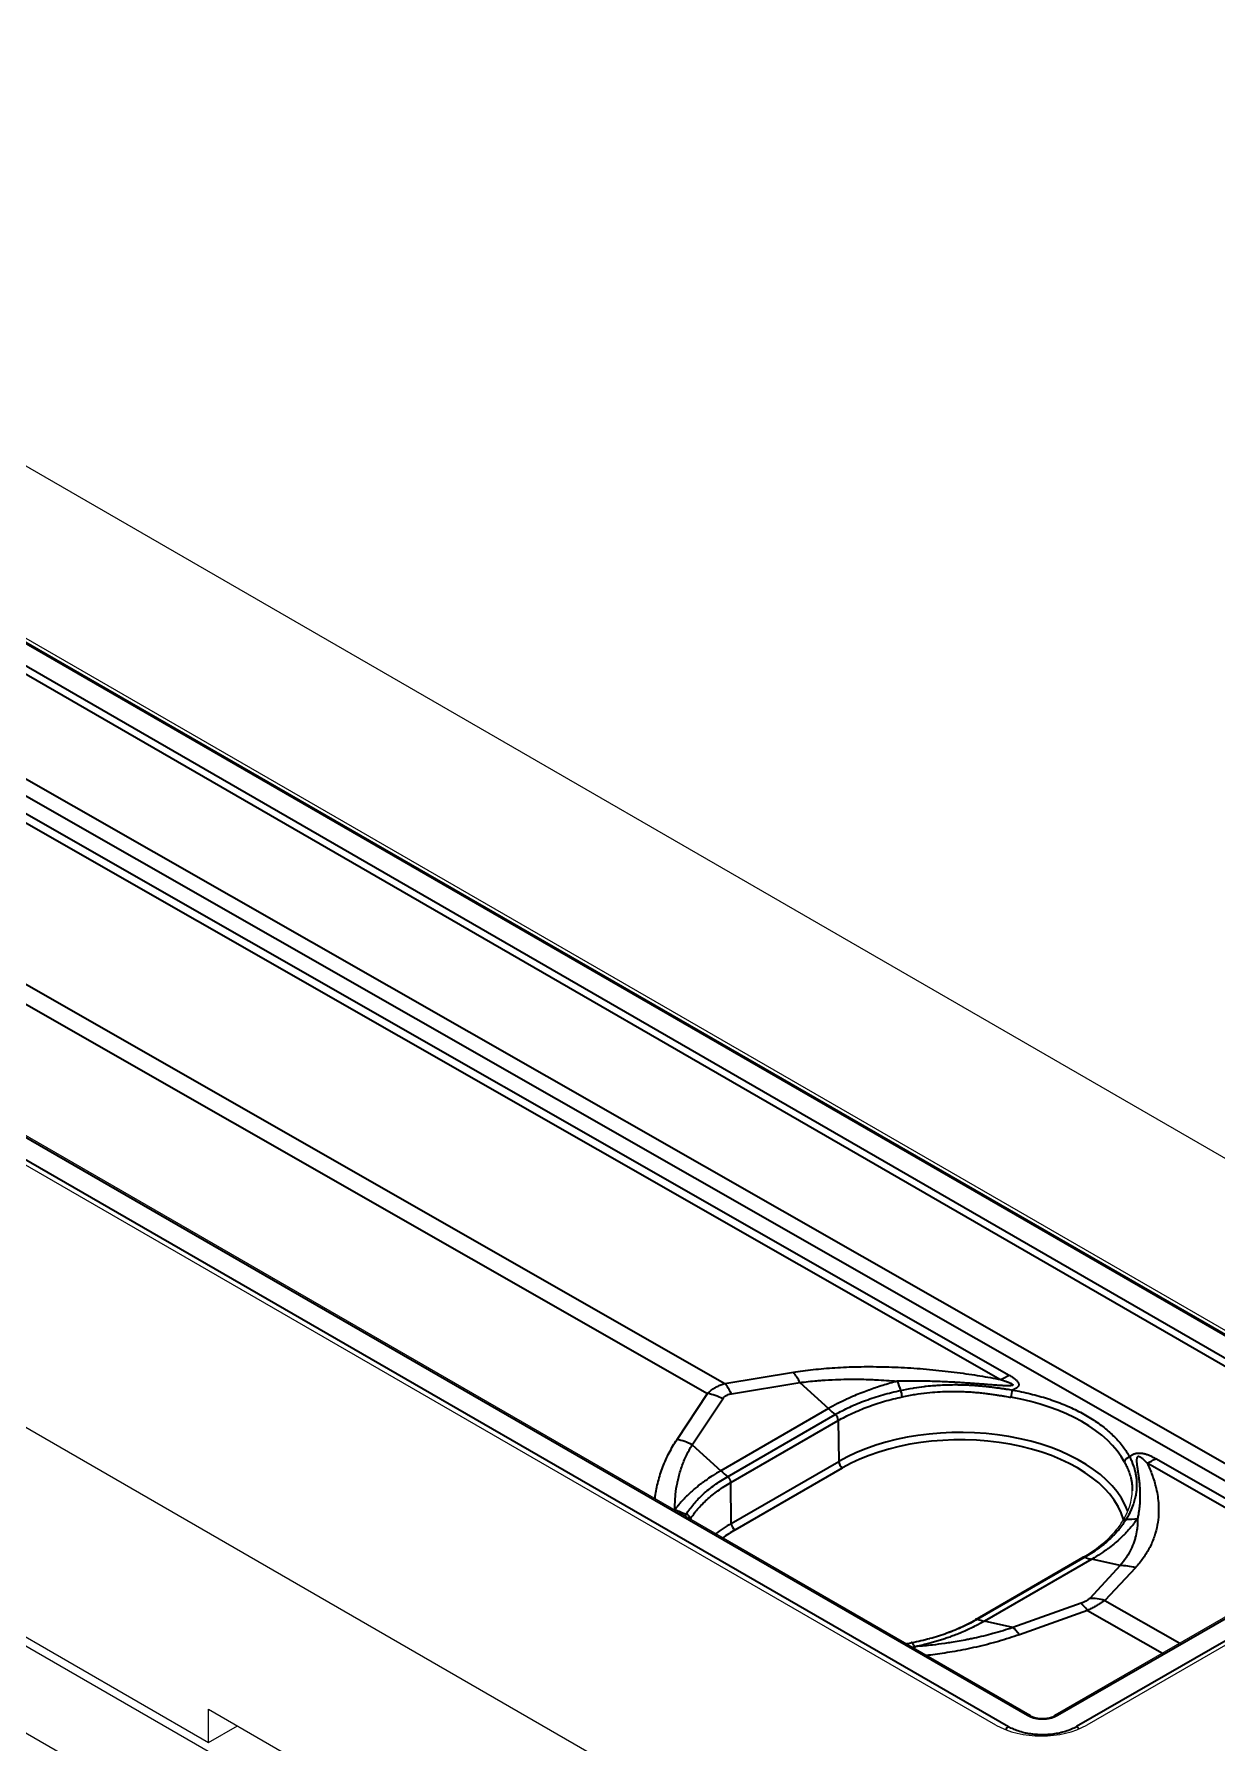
# Model space of a CAD drawing. Header units: millimetres. Extents: x 68 to 2000, y 100 to 2870.
# Drawn here: x 1483.4 to 1538.6, y 804.5 to 884.4 of the extents above; entities that cross this region are included whole.
import ezdxf

# ---------------------------------------------------------------- set-up
doc = ezdxf.new("R2010")
doc.units = ezdxf.units.MM
doc.header["$LTSCALE"] = 10
doc.layers.add('_Sichtbarkanten', color=7, linetype='Continuous', lineweight=25)
doc.layers.add('Sichtbar schmal (ISO)', color=7, linetype='Continuous', lineweight=35)

msp = doc.modelspace()

# ---------------------------------------------------------------- linework, layer by layer
at = {"layer": '_Sichtbarkanten'}
for p, q in [((1239.442, 1004.8), (1592.995, 800.676)), ((1200.551, 982.347), (1554.104, 778.223)), ((1268.434, 979.842), (1549.869, 817.355)), ((1268.893, 979.754), (1549.614, 817.68)), ((1529.887, 805.826), (1248.465, 968.305)), ((1528.295, 805.371), (1247.573, 967.446)), ((1396.59, 858.957), (1529.179, 782.407)), ((1529.179, 778.325), (1396.59, 854.875)), ((1431.068, 839.46), (1491.525, 804.555)), ((1512.489, 816.613), (1512.489, 816.613)), ((1548.723, 816.029), (1531.051, 805.826)), ((1549.614, 815.23), (1532.537, 805.371)), ((1532.355, 813.207), (1527.338, 810.31)), ((1491.525, 804.555), (1491.525, 806.106)), ((1491.525, 806.106), (1514.153, 793.042)), ((1491.525, 804.555), (1492.869, 805.33))]:
    msp.add_line(p, q, dxfattribs=at)
for centre, major_axis, ratio, start_param, end_param in [((1527.463, 810.094), (-0.125, 0.217), 0.589818, 0.00055, 0.000652), ((1530.416, 806.596), (3, 0), 0.57735, 3.926991, 5.497787)]:
    msp.add_ellipse(centre, major_axis=major_axis, ratio=ratio, start_param=start_param, end_param=end_param, dxfattribs=at)
for points in [[(1534.214, 814.908), (1534.502, 815.378), (1534.651, 815.856), (1534.661, 816.306)], [(1532.355, 813.207), (1532.355, 813.207), (1532.355, 813.207), (1532.355, 813.207)], [(1524.082, 809.177), (1524.168, 809.193), (1524.254, 809.209), (1524.339, 809.226)]]:
    msp.add_open_spline(points, degree=3, dxfattribs=at)
for points, knots in [([(1532.355, 813.207), (1532.958, 813.555), (1533.467, 813.964), (1533.984, 814.565), (1534.109, 814.735), (1534.214, 814.908)], [0, 0, 0, 0, 0.5179038, 0.5179038, 0.7139856, 0.7139856, 0.7139856, 0.7139856]), ([(1524.339, 809.226), (1525.155, 809.388), (1525.933, 809.633), (1526.866, 810.054), (1527.11, 810.179), (1527.338, 810.31)], [0, 0, 0, 0, 0.5209984, 0.5209984, 0.717134, 0.717134, 0.717134, 0.717134]), ([(1529.887, 805.826), (1529.933, 805.799), (1529.989, 805.774), (1530.114, 805.733), (1530.184, 805.717), (1530.333, 805.694), (1530.413, 805.689), (1530.574, 805.692), (1530.656, 805.7), (1530.808, 805.728), (1530.88, 805.749), (1530.983, 805.79), (1531.019, 805.807), (1531.051, 805.826)], [0, 0, 0, 0, 0.0443097, 0.0443097, 0.0896694, 0.0896694, 0.1373111, 0.1373111, 0.1860464, 0.1860464, 0.234634, 0.234634, 0.2652211, 0.2652211, 0.2652211, 0.2652211])]:
    msp.add_open_spline(points, degree=3, knots=knots, dxfattribs=at)
at = {"layer": 'Sichtbar schmal (ISO)'}
for p, q in [((1549.744, 817.343), (1268.309, 979.829)), ((1548.671, 816.53), (1267.249, 979.009)), ((1267.425, 979.312), (1548.848, 816.833)), ((1247.443, 967.783), (1528.878, 805.296)), ((1529.762, 805.813), (1248.34, 968.293)), ((1442.396, 872.768), (1545.245, 814.021)), ((1442.045, 872.162), (1544.543, 813.615)), ((1452.267, 865.071), (1528.509, 821.514)), ((1452.67, 865.278), (1528.912, 821.72)), ((1449.489, 858.192), (1514.827, 820.863)), ((1450.296, 858.657), (1515.634, 821.329)), ((1515.634, 821.329), (1518.833, 821.851)), ((1513.402, 818.716), (1514.827, 820.863)), ((1514.112, 818.469), (1515.537, 820.617)), ((1515.941, 820.85), (1519.139, 821.371)), ((1519.139, 821.371), (1520.467, 820.153)), ((1520.467, 820.153), (1515.44, 817.251)), ((1515.76, 816.975), (1520.787, 819.878)), ((1515.906, 816.698), (1520.927, 819.597)), ((1520.927, 819.597), (1520.955, 817.688)), ((1514.112, 818.469), (1515.44, 817.251)), ((1515.935, 814.79), (1520.955, 817.688)), ((1543.445, 812.981), (1535.352, 817.605)), ((1543.825, 813.201), (1535.755, 817.811)), ((1512.506, 816.684), (1512.506, 816.684)), ((1515.935, 814.79), (1515.906, 816.698)), ((1516.112, 814.487), (1521.132, 817.386)), ((1548.848, 816.016), (1531.176, 805.813)), ((1549.744, 815.506), (1532.06, 805.296)), ((1532.443, 813.21), (1527.429, 810.315)), ((1532.768, 813.118), (1527.755, 810.223)), ((1534.095, 812.82), (1532.671, 811.291)), ((1534.095, 812.82), (1532.768, 813.118)), ((1534.805, 812.719), (1533.381, 811.191)), ((1532.268, 811.058), (1529.082, 809.925)), ((1533.381, 811.191), (1536.88, 809.191)), ((1532.574, 810.725), (1529.387, 809.592)), ((1532.574, 810.725), (1536.073, 808.725)), ((1529.082, 809.925), (1527.755, 810.223))]:
    msp.add_line(p, q, dxfattribs=at)
for centre, major_axis, ratio, start_param, end_param in [((1518.64, 819.701), (0.402, -2.467), 0.391017, 2.24872, 2.561217), ((1524.132, 824.424), (0.866, -4.924), 0.233895, 5.323009, 5.437162), ((1528.894, 825.813), (2.48, 4.341), 0.58038, 3.810003, 3.924372), ((1515.038, 818.947), (2.083, -1.382), 0.681186, 1.775229, 2.087726), ((1515.441, 819.18), (0.402, -2.467), 0.391017, 2.24872, 2.561217), ((1523.829, 820.837), (0.053, -0.244), 0.266781, 0.94129, 2.285548), ((1529.067, 820.818), (-0.043, -0.246), 0.243998, 3.775404, 5.331187), ((1526.616, 816.264), (8.044, 0.038), 0.574225, 0.29696, 1.268061), ((1521.466, 823.493), (2.5, -4.33), 0.57735, 5.211566, 5.304773), ((1520.752, 819.696), (0.121, -0.219), 0.57784, 0.813738, 2.173925), ((1526.615, 814.42), (8.004, 0), 0.57735, 0.206118, 2.356194), ((1513.613, 816.799), (2.083, -1.382), 0.681186, 1.775228, 2.087725), ((1526.615, 814.22), (7.754, 0), 0.57735, 0.170522, 2.356194), ((1521.132, 817.59), (-0.125, 0.217), 0.57735, 0.802851, 2.356194), ((1534.54, 817.69), (-0.22, -0.119), 0.782782, 4.317148, 5.868046), ((1535.737, 821.904), (-2.48, -4.341), 0.580371, 0.668405, 0.782771), ((1516.438, 820.591), (2.5, -4.33), 0.57735, 5.211566, 5.304773), ((1514.831, 819.055), (4.43, -2.318), 0.78328, 4.776967, 4.891116), ((1513.782, 815.036), (0.211, -0.133), 0.776547, 0.46809, 1.812347), ((1521.595, 811.522), (8.004, 0), 0.57735, 2.356194, 2.495666), ((1521.595, 811.321), (7.754, 0), 0.57735, 2.356194, 2.468253), ((1516.112, 814.691), (-0.125, 0.217), 0.57735, 0.802851, 2.356194), ((1534.428, 814.777), (-0.213, 0.13), 0.763616, 5.369925, 6.283188), ((1533.345, 819.158), (4.432, -2.314), 0.783417, 5.317765, 5.432869), ((1531.735, 817.619), (2.5, -4.33), 0.57735, 5.699437, 5.79448), ((1534.612, 810.57), (-1.829, 1.704), 0.803702, 5.270685, 5.583182), ((1532.785, 808.808), (-0.838, 2.355), 0.268501, 5.561414, 5.87391), ((1533.188, 809.041), (-1.829, 1.704), 0.803702, 5.270686, 5.583183), ((1527.463, 810.094), (-0.125, 0.217), 0.589818, 5.700053, 6.283735), ((1526.721, 814.724), (2.5, -4.33), 0.57735, 5.699437, 5.79448), ((1529.598, 807.675), (-0.838, 2.355), 0.268501, 5.561414, 5.87391), ((1524.387, 808.981), (-0.049, 0.245), 0.280096, 5.858812, 6.283187), ((1524.049, 813.791), (0.864, -4.925), 0.233441, 5.864566, 5.979671), ((1529.762, 805.609), (0.125, 0.217), 0.57735, 0.000026, 0.785398), ((1531.176, 805.609), (-0.125, 0.217), 0.57735, 5.497787, 6.283164), ((1528.878, 805.092), (0.125, 0.217), 0.57735, 0.785398, 1.608039), ((1532.06, 805.092), (-0.125, 0.217), 0.57735, 4.835415, 5.497787)]:
    msp.add_ellipse(centre, major_axis=major_axis, ratio=ratio, start_param=start_param, end_param=end_param, dxfattribs=at)
for points, knots in [([(1518.833, 821.851), (1519.128, 821.899), (1519.437, 821.941), (1519.761, 821.977), (1520.085, 822.013), (1520.424, 822.043), (1520.776, 822.066), (1521.127, 822.088), (1521.49, 822.103), (1521.861, 822.111), (1522.232, 822.118), (1522.611, 822.118), (1522.996, 822.11), (1523.381, 822.103), (1523.772, 822.087), (1524.165, 822.064), (1524.558, 822.041), (1524.953, 822.01), (1525.343, 821.972), (1525.732, 821.935), (1526.116, 821.891), (1526.486, 821.842), (1526.855, 821.794), (1527.21, 821.741), (1527.548, 821.686), (1527.885, 821.63), (1528.205, 821.573), (1528.509, 821.514)], [0, 0, 0, 0, 0.1111111, 0.1111111, 0.1111111, 0.2222222, 0.2222222, 0.2222222, 0.3333333, 0.3333333, 0.3333333, 0.4444444, 0.4444444, 0.4444444, 0.5555556, 0.5555556, 0.5555556, 0.6666667, 0.6666667, 0.6666667, 0.7777778, 0.7777778, 0.7777778, 0.8888889, 0.8888889, 0.8888889, 0.9999998, 0.9999998, 0.9999998, 0.9999998]), ([(1519.139, 821.371), (1519.392, 821.406), (1519.658, 821.436), (1519.935, 821.46), (1520.013, 821.466), (1520.092, 821.473), (1520.171, 821.478), (1520.375, 821.493), (1520.585, 821.505), (1520.8, 821.513), (1520.968, 821.52), (1521.14, 821.525), (1521.314, 821.527), (1521.449, 821.529), (1521.586, 821.53), (1521.724, 821.529), (1521.991, 821.528), (1522.264, 821.522), (1522.54, 821.51), (1522.59, 821.508), (1522.64, 821.506), (1522.691, 821.504), (1523.019, 821.488), (1523.35, 821.465), (1523.685, 821.435)], [0, 0, 0, 0, 0.2, 0.2, 0.2, 0.25628, 0.25628, 0.25628, 0.4, 0.4, 0.4, 0.512678, 0.512678, 0.512678, 0.6, 0.6, 0.6, 0.76914, 0.76914, 0.76914, 0.8, 0.8, 0.8, 1, 1, 1, 1]), ([(1523.685, 821.435), (1523.57, 821.404), (1523.456, 821.371), (1523.343, 821.338), (1523.341, 821.338), (1523.339, 821.337), (1523.338, 821.337), (1523.228, 821.305), (1523.119, 821.272), (1523.011, 821.238), (1523.01, 821.238), (1523.008, 821.237), (1523.007, 821.237), (1522.9, 821.203), (1522.794, 821.169), (1522.69, 821.134), (1522.686, 821.133), (1522.682, 821.131), (1522.678, 821.13), (1522.575, 821.095), (1522.472, 821.06), (1522.369, 821.022), (1522.365, 821.021), (1522.36, 821.019), (1522.356, 821.018), (1522.251, 820.98), (1522.145, 820.94), (1522.036, 820.898), (1522.034, 820.897), (1522.031, 820.895), (1522.028, 820.894), (1521.916, 820.851), (1521.802, 820.804), (1521.683, 820.754), (1521.564, 820.704), (1521.44, 820.649), (1521.311, 820.59), (1521.308, 820.588), (1521.304, 820.586), (1521.3, 820.584), (1521.175, 820.526), (1521.044, 820.463), (1520.908, 820.393), (1520.903, 820.39), (1520.898, 820.388), (1520.894, 820.386), (1520.757, 820.315), (1520.614, 820.238), (1520.467, 820.153)], [0, 0, 0, 0, 0.111111, 0.111111, 0.111111, 0.11271, 0.11271, 0.11271, 0.220682, 0.220682, 0.220682, 0.222222, 0.222222, 0.222222, 0.329341, 0.329341, 0.329341, 0.333333, 0.333333, 0.333333, 0.440023, 0.440023, 0.440023, 0.444444, 0.444444, 0.444444, 0.552739, 0.552739, 0.552739, 0.555556, 0.555556, 0.555556, 0.666667, 0.666667, 0.666667, 0.777778, 0.777778, 0.777778, 0.781037, 0.781037, 0.781037, 0.888889, 0.888889, 0.888889, 0.892463, 0.892463, 0.892463, 1, 1, 1, 1]), ([(1528.509, 821.514), (1528.541, 821.504), (1528.573, 821.494), (1528.602, 821.485), (1528.631, 821.475), (1528.659, 821.466), (1528.686, 821.457), (1528.713, 821.448), (1528.738, 821.44), (1528.762, 821.431), (1528.78, 821.425), (1528.797, 821.418), (1528.814, 821.412), (1528.819, 821.41), (1528.824, 821.408), (1528.829, 821.406), (1528.851, 821.398), (1528.871, 821.39), (1528.889, 821.383), (1528.908, 821.375), (1528.925, 821.368), (1528.941, 821.361), (1528.957, 821.354), (1528.972, 821.347), (1528.985, 821.34), (1528.999, 821.333), (1529.011, 821.327), (1529.022, 821.321), (1529.032, 821.314), (1529.042, 821.308), (1529.05, 821.303), (1529.058, 821.297), (1529.064, 821.292), (1529.069, 821.287), (1529.074, 821.282), (1529.077, 821.277), (1529.079, 821.273), (1529.081, 821.269), (1529.082, 821.265), (1529.082, 821.261), (1529.081, 821.258), (1529.08, 821.254), (1529.077, 821.251), (1529.074, 821.248), (1529.069, 821.245), (1529.063, 821.242), (1529.057, 821.239), (1529.049, 821.236), (1529.039, 821.233), (1529.029, 821.231), (1529.017, 821.229), (1529.003, 821.227), (1528.99, 821.225), (1528.974, 821.224), (1528.957, 821.222), (1528.94, 821.221), (1528.921, 821.221), (1528.901, 821.22), (1528.88, 821.22), (1528.858, 821.219), (1528.834, 821.22), (1528.81, 821.22), (1528.785, 821.22), (1528.759, 821.221), (1528.747, 821.221), (1528.735, 821.222), (1528.723, 821.222), (1528.707, 821.223), (1528.692, 821.223), (1528.675, 821.224), (1528.646, 821.225), (1528.616, 821.227), (1528.584, 821.228), (1528.552, 821.23), (1528.519, 821.232), (1528.484, 821.234), (1528.449, 821.236), (1528.412, 821.239), (1528.374, 821.241), (1528.336, 821.244), (1528.295, 821.247), (1528.253, 821.25), (1528.211, 821.253), (1528.167, 821.256), (1528.121, 821.26), (1528.075, 821.263), (1528.027, 821.267), (1527.976, 821.271), (1527.925, 821.274), (1527.873, 821.279), (1527.817, 821.283), (1527.762, 821.287), (1527.704, 821.292), (1527.643, 821.296), (1527.635, 821.297), (1527.627, 821.297), (1527.62, 821.298), (1527.566, 821.302), (1527.51, 821.306), (1527.452, 821.311), (1527.385, 821.316), (1527.315, 821.321), (1527.242, 821.326), (1527.168, 821.332), (1527.091, 821.337), (1527.011, 821.343), (1526.931, 821.348), (1526.847, 821.354), (1526.76, 821.359), (1526.673, 821.365), (1526.582, 821.37), (1526.487, 821.376), (1526.463, 821.377), (1526.438, 821.379), (1526.413, 821.38), (1526.341, 821.384), (1526.267, 821.388), (1526.191, 821.392), (1526.088, 821.397), (1525.98, 821.402), (1525.867, 821.407), (1525.754, 821.412), (1525.636, 821.417), (1525.512, 821.421), (1525.388, 821.425), (1525.257, 821.429), (1525.12, 821.432), (1524.983, 821.435), (1524.84, 821.438), (1524.688, 821.44), (1524.537, 821.441), (1524.379, 821.442), (1524.212, 821.441), (1524.084, 821.441), (1523.95, 821.44), (1523.812, 821.437), (1523.77, 821.437), (1523.728, 821.436), (1523.685, 821.435)], [0, 0, 0, 0, 0.0243902, 0.0243902, 0.0243902, 0.0487805, 0.0487805, 0.0487805, 0.0731707, 0.0731707, 0.0731707, 0.0917062, 0.0917062, 0.0917062, 0.097561, 0.097561, 0.097561, 0.1219512, 0.1219512, 0.1219512, 0.1463415, 0.1463415, 0.1463415, 0.1707317, 0.1707317, 0.1707317, 0.195122, 0.195122, 0.195122, 0.2195122, 0.2195122, 0.2195122, 0.2439024, 0.2439024, 0.2439024, 0.2682927, 0.2682927, 0.2682927, 0.2926829, 0.2926829, 0.2926829, 0.3170732, 0.3170732, 0.3170732, 0.3414634, 0.3414634, 0.3414634, 0.3658537, 0.3658537, 0.3658537, 0.3902439, 0.3902439, 0.3902439, 0.4146341, 0.4146341, 0.4146341, 0.4390244, 0.4390244, 0.4390244, 0.4634146, 0.4634146, 0.4634146, 0.4878049, 0.4878049, 0.4878049, 0.4985776, 0.4985776, 0.4985776, 0.5121951, 0.5121951, 0.5121951, 0.5365854, 0.5365854, 0.5365854, 0.5609756, 0.5609756, 0.5609756, 0.5853659, 0.5853659, 0.5853659, 0.6097561, 0.6097561, 0.6097561, 0.6341463, 0.6341463, 0.6341463, 0.6585366, 0.6585366, 0.6585366, 0.6829268, 0.6829268, 0.6829268, 0.7073171, 0.7073171, 0.7073171, 0.710411, 0.710411, 0.710411, 0.7317073, 0.7317073, 0.7317073, 0.7560976, 0.7560976, 0.7560976, 0.7804878, 0.7804878, 0.7804878, 0.804878, 0.804878, 0.804878, 0.8292683, 0.8292683, 0.8292683, 0.8356011, 0.8356011, 0.8356011, 0.8536585, 0.8536585, 0.8536585, 0.8780488, 0.8780488, 0.8780488, 0.902439, 0.902439, 0.902439, 0.9268293, 0.9268293, 0.9268293, 0.9512195, 0.9512195, 0.9512195, 0.9756098, 0.9756098, 0.9756098, 0.9943056, 0.9943056, 0.9943056, 0.9999998, 0.9999998, 0.9999998, 0.9999998]), ([(1528.912, 821.72), (1528.941, 821.704), (1528.995, 821.672), (1529.066, 821.626), (1529.13, 821.581), (1529.186, 821.537), (1529.234, 821.495), (1529.274, 821.454), (1529.307, 821.413), (1529.333, 821.374), (1529.35, 821.335), (1529.36, 821.298), (1529.361, 821.264), (1529.355, 821.232), (1529.342, 821.202), (1529.322, 821.172), (1529.292, 821.14), (1529.25, 821.109), (1529.199, 821.078), (1529.138, 821.049), (1529.091, 821.031), (1529.066, 821.023)], [0.0000001, 0.0000001, 0.0000001, 0.0000001, 0.0526316, 0.1052632, 0.1578947, 0.2105263, 0.2631579, 0.3157895, 0.3684211, 0.4210526, 0.4736842, 0.5263158, 0.5789474, 0.6315789, 0.6842105, 0.7368421, 0.7894737, 0.8421053, 0.8947368, 0.9473684, 1, 1, 1, 1]), ([(1514.827, 820.863), (1514.872, 820.909), (1514.918, 820.951), (1514.966, 820.99), (1515.014, 821.028), (1515.063, 821.064), (1515.114, 821.097), (1515.165, 821.13), (1515.218, 821.161), (1515.273, 821.189), (1515.328, 821.217), (1515.385, 821.243), (1515.445, 821.266), (1515.505, 821.29), (1515.568, 821.311), (1515.634, 821.329)], [0.0000009, 0.0000009, 0.0000009, 0.0000009, 0.2, 0.2, 0.2, 0.4, 0.4, 0.4, 0.6, 0.6, 0.6, 0.8, 0.8, 0.8, 1, 1, 1, 1]), ([(1515.537, 820.617), (1515.554, 820.642), (1515.592, 820.689), (1515.66, 820.746), (1515.739, 820.792), (1515.831, 820.827), (1515.902, 820.844), (1515.941, 820.85)], [0.0000017, 0.0000017, 0.0000017, 0.0000017, 0.2, 0.4, 0.6, 0.8, 1, 1, 1, 1]), ([(1520.787, 819.878), (1521.002, 820.001), (1521.228, 820.119), (1521.465, 820.229), (1521.703, 820.339), (1521.952, 820.442), (1522.209, 820.537), (1522.466, 820.632), (1522.732, 820.719), (1523.005, 820.798), (1523.007, 820.798), (1523.008, 820.799), (1523.01, 820.799), (1523.281, 820.877), (1523.56, 820.947), (1523.844, 821.008)], [0, 0, 0, 0, 0.2497482, 0.2497482, 0.2497482, 0.5, 0.5, 0.5, 0.75, 0.75, 0.75, 0.751417, 0.751417, 0.751417, 0.9999993, 0.9999993, 0.9999993, 0.9999993]), ([(1520.927, 819.597), (1521.136, 819.718), (1521.358, 819.832), (1521.59, 819.94), (1521.822, 820.048), (1522.064, 820.149), (1522.316, 820.242), (1522.567, 820.335), (1522.827, 820.421), (1523.094, 820.498), (1523.36, 820.575), (1523.634, 820.644), (1523.913, 820.705)], [0, 0, 0, 0, 0.25, 0.25, 0.25, 0.5, 0.5, 0.5, 0.75, 0.75, 0.75, 1, 1, 1, 1]), ([(1523.844, 821.008), (1524.044, 821.051), (1524.237, 821.087), (1524.422, 821.117), (1524.438, 821.12), (1524.453, 821.122), (1524.468, 821.125), (1524.636, 821.151), (1524.796, 821.173), (1524.949, 821.191), (1524.978, 821.194), (1525.006, 821.198), (1525.034, 821.201), (1525.171, 821.216), (1525.304, 821.228), (1525.431, 821.238), (1525.469, 821.241), (1525.507, 821.243), (1525.545, 821.246), (1525.657, 821.253), (1525.765, 821.259), (1525.87, 821.263), (1525.916, 821.265), (1525.961, 821.267), (1526.006, 821.268), (1526.097, 821.271), (1526.185, 821.273), (1526.27, 821.273), (1526.322, 821.274), (1526.373, 821.274), (1526.423, 821.274), (1526.495, 821.274), (1526.566, 821.273), (1526.635, 821.271), (1526.691, 821.27), (1526.746, 821.269), (1526.799, 821.267), (1526.857, 821.265), (1526.913, 821.263), (1526.968, 821.261), (1527.027, 821.258), (1527.084, 821.255), (1527.14, 821.252), (1527.185, 821.249), (1527.229, 821.247), (1527.272, 821.244), (1527.333, 821.24), (1527.392, 821.235), (1527.449, 821.231), (1527.483, 821.228), (1527.516, 821.225), (1527.549, 821.222), (1527.611, 821.217), (1527.671, 821.211), (1527.729, 821.206), (1527.754, 821.203), (1527.779, 821.201), (1527.803, 821.198), (1527.865, 821.192), (1527.925, 821.185), (1527.984, 821.178), (1528.001, 821.176), (1528.018, 821.174), (1528.035, 821.172), (1528.097, 821.165), (1528.157, 821.157), (1528.215, 821.15), (1528.225, 821.148), (1528.236, 821.147), (1528.247, 821.145), (1528.308, 821.137), (1528.367, 821.129), (1528.424, 821.121), (1528.429, 821.12), (1528.434, 821.12), (1528.44, 821.119), (1528.5, 821.11), (1528.558, 821.102), (1528.613, 821.094), (1528.67, 821.085), (1528.725, 821.077), (1528.776, 821.069), (1528.778, 821.068), (1528.781, 821.068), (1528.783, 821.068), (1528.835, 821.06), (1528.883, 821.052), (1528.929, 821.045), (1528.977, 821.037), (1529.023, 821.03), (1529.066, 821.023)], [0, 0, 0, 0, 0.057634, 0.057634, 0.057634, 0.0625, 0.0625, 0.0625, 0.115253, 0.115253, 0.115253, 0.125, 0.125, 0.125, 0.173021, 0.173021, 0.173021, 0.1875, 0.1875, 0.1875, 0.2309, 0.2309, 0.2309, 0.25, 0.25, 0.25, 0.288885, 0.288885, 0.288885, 0.3125, 0.3125, 0.3125, 0.346963, 0.346963, 0.346963, 0.375, 0.375, 0.375, 0.405123, 0.405123, 0.405123, 0.4375, 0.4375, 0.4375, 0.463355, 0.463355, 0.463355, 0.5, 0.5, 0.5, 0.521651, 0.521651, 0.521651, 0.5625, 0.5625, 0.5625, 0.579997, 0.579997, 0.579997, 0.625, 0.625, 0.625, 0.638348, 0.638348, 0.638348, 0.6875, 0.6875, 0.6875, 0.696629, 0.696629, 0.696629, 0.75, 0.75, 0.75, 0.754872, 0.754872, 0.754872, 0.8125, 0.8125, 0.8125, 0.872291, 0.872291, 0.872291, 0.875, 0.875, 0.875, 0.935638, 0.935638, 0.935638, 1, 1, 1, 1]), ([(1523.913, 820.705), (1524.124, 820.751), (1524.328, 820.788), (1524.521, 820.819), (1524.714, 820.85), (1524.896, 820.874), (1525.07, 820.893), (1525.244, 820.912), (1525.41, 820.925), (1525.567, 820.935), (1525.725, 820.946), (1525.874, 820.952), (1526.016, 820.956), (1526.158, 820.959), (1526.293, 820.96), (1526.421, 820.959), (1526.549, 820.958), (1526.671, 820.954), (1526.787, 820.95), (1526.903, 820.945), (1527.013, 820.939), (1527.118, 820.932), (1527.223, 820.925), (1527.323, 820.917), (1527.418, 820.909), (1527.514, 820.9), (1527.604, 820.891), (1527.69, 820.882), (1527.777, 820.872), (1527.859, 820.862), (1527.937, 820.852), (1528.016, 820.842), (1528.091, 820.831), (1528.162, 820.821), (1528.233, 820.811), (1528.301, 820.801), (1528.365, 820.79), (1528.43, 820.78), (1528.491, 820.77), (1528.549, 820.761), (1528.608, 820.751), (1528.663, 820.741), (1528.715, 820.732), (1528.767, 820.723), (1528.816, 820.715), (1528.862, 820.707), (1528.908, 820.699), (1528.952, 820.691), (1528.993, 820.684)], [0, 0, 0, 0, 0.0625, 0.0625, 0.0625, 0.125, 0.125, 0.125, 0.1875, 0.1875, 0.1875, 0.25, 0.25, 0.25, 0.3125, 0.3125, 0.3125, 0.375, 0.375, 0.375, 0.4375, 0.4375, 0.4375, 0.5, 0.5, 0.5, 0.5625, 0.5625, 0.5625, 0.625, 0.625, 0.625, 0.6875, 0.6875, 0.6875, 0.75, 0.75, 0.75, 0.8125, 0.8125, 0.8125, 0.875, 0.875, 0.875, 0.9375, 0.9375, 0.9375, 1, 1, 1, 1]), ([(1529.066, 821.023), (1529.352, 820.973), (1529.911, 820.856), (1530.714, 820.629), (1531.469, 820.353), (1532.167, 820.033), (1532.8, 819.671), (1533.362, 819.271), (1533.845, 818.839), (1534.244, 818.379), (1534.451, 818.059), (1534.539, 817.895)], [0, 0, 0, 0, 0.1111111, 0.2222222, 0.3333333, 0.4444444, 0.5555556, 0.6666667, 0.7777778, 0.8888889, 1, 1, 1, 1]), ([(1512.368, 815.941), (1512.373, 815.981), (1512.409, 816.252), (1512.508, 816.746), (1512.725, 817.431), (1513.024, 818.1), (1513.268, 818.514), (1513.402, 818.716)], [0.5360308, 0.5360308, 0.5360308, 0.5360308, 0.5555556, 0.6666667, 0.7777778, 0.8888889, 1, 1, 1, 1]), ([(1513.305, 815.442), (1513.304, 815.467), (1513.304, 815.492), (1513.304, 815.516), (1513.302, 815.701), (1513.309, 815.885), (1513.325, 816.069), (1513.327, 816.096), (1513.33, 816.123), (1513.332, 816.15), (1513.351, 816.331), (1513.379, 816.512), (1513.416, 816.693), (1513.421, 816.717), (1513.426, 816.742), (1513.431, 816.766), (1513.471, 816.949), (1513.52, 817.131), (1513.579, 817.311), (1513.585, 817.328), (1513.59, 817.345), (1513.596, 817.361), (1513.659, 817.548), (1513.732, 817.731), (1513.814, 817.908), (1513.818, 817.916), (1513.821, 817.924), (1513.825, 817.931), (1513.911, 818.117), (1514.007, 818.296), (1514.112, 818.469)], [0.0000007, 0.0000007, 0.0000007, 0.0000007, 0.0237013, 0.0237013, 0.0237013, 0.2, 0.2, 0.2, 0.225862, 0.225862, 0.225862, 0.4, 0.4, 0.4, 0.4234251, 0.4234251, 0.4234251, 0.6, 0.6, 0.6, 0.6165874, 0.6165874, 0.6165874, 0.8, 0.8, 0.8, 0.807975, 0.807975, 0.807975, 1, 1, 1, 1]), ([(1534.301, 817.651), (1534.314, 817.627), (1534.327, 817.602), (1534.341, 817.576), (1534.354, 817.55), (1534.368, 817.522), (1534.383, 817.493), (1534.397, 817.464), (1534.411, 817.433), (1534.426, 817.401), (1534.44, 817.369), (1534.455, 817.336), (1534.469, 817.3), (1534.484, 817.265), (1534.498, 817.228), (1534.512, 817.19), (1534.526, 817.151), (1534.54, 817.11), (1534.553, 817.068), (1534.566, 817.025), (1534.579, 816.981), (1534.59, 816.934), (1534.602, 816.888), (1534.613, 816.839), (1534.622, 816.787), (1534.631, 816.736), (1534.64, 816.682), (1534.646, 816.625), (1534.653, 816.568), (1534.657, 816.508), (1534.66, 816.445), (1534.661, 816.4), (1534.662, 816.354), (1534.661, 816.306)], [0.0000001, 0.0000001, 0.0000001, 0.0000001, 0.0625, 0.0625, 0.0625, 0.125, 0.125, 0.125, 0.1875, 0.1875, 0.1875, 0.25, 0.25, 0.25, 0.3125, 0.3125, 0.3125, 0.375, 0.375, 0.375, 0.4375, 0.4375, 0.4375, 0.5, 0.5, 0.5, 0.5625, 0.5625, 0.5625, 0.625, 0.625, 0.625, 0.6689062, 0.6689062, 0.6689062, 0.6689062]), ([(1534.539, 817.895), (1534.551, 817.871), (1534.563, 817.846), (1534.576, 817.819), (1534.576, 817.817), (1534.577, 817.816), (1534.577, 817.815), (1534.589, 817.789), (1534.602, 817.762), (1534.614, 817.734), (1534.615, 817.731), (1534.617, 817.727), (1534.618, 817.724), (1534.63, 817.697), (1534.642, 817.669), (1534.654, 817.639), (1534.656, 817.634), (1534.658, 817.628), (1534.661, 817.622), (1534.672, 817.594), (1534.683, 817.565), (1534.694, 817.535), (1534.697, 817.526), (1534.7, 817.517), (1534.704, 817.508), (1534.714, 817.48), (1534.724, 817.451), (1534.733, 817.42), (1534.737, 817.408), (1534.741, 817.396), (1534.745, 817.383), (1534.754, 817.354), (1534.763, 817.325), (1534.771, 817.294), (1534.775, 817.278), (1534.78, 817.261), (1534.784, 817.244), (1534.791, 817.216), (1534.798, 817.186), (1534.805, 817.156), (1534.81, 817.135), (1534.814, 817.113), (1534.818, 817.091), (1534.824, 817.063), (1534.829, 817.034), (1534.834, 817.004), (1534.838, 816.977), (1534.842, 816.949), (1534.846, 816.92), (1534.849, 816.893), (1534.852, 816.865), (1534.855, 816.836), (1534.858, 816.802), (1534.861, 816.767), (1534.862, 816.73), (1534.864, 816.704), (1534.865, 816.677), (1534.865, 816.65), (1534.866, 816.607), (1534.866, 816.563), (1534.864, 816.518), (1534.864, 816.493), (1534.863, 816.468), (1534.861, 816.443), (1534.858, 816.39), (1534.853, 816.336), (1534.846, 816.279), (1534.843, 816.257), (1534.84, 816.235), (1534.837, 816.213), (1534.828, 816.148), (1534.815, 816.08), (1534.799, 816.009), (1534.796, 815.992), (1534.791, 815.974), (1534.787, 815.955), (1534.768, 815.876), (1534.744, 815.793), (1534.715, 815.706), (1534.71, 815.693), (1534.706, 815.681), (1534.702, 815.668), (1534.668, 815.572), (1534.628, 815.472), (1534.579, 815.365), (1534.576, 815.359), (1534.573, 815.352), (1534.57, 815.346), (1534.516, 815.232), (1534.453, 815.112), (1534.376, 814.986)], [0, 0, 0, 0, 0.0625, 0.0625, 0.0625, 0.0654165, 0.0654165, 0.0654165, 0.125, 0.125, 0.125, 0.1314929, 0.1314929, 0.1314929, 0.1875, 0.1875, 0.1875, 0.1982752, 0.1982752, 0.1982752, 0.25, 0.25, 0.25, 0.2650897, 0.2650897, 0.2650897, 0.3125, 0.3125, 0.3125, 0.3317574, 0.3317574, 0.3317574, 0.375, 0.375, 0.375, 0.3984009, 0.3984009, 0.3984009, 0.4375, 0.4375, 0.4375, 0.4650881, 0.4650881, 0.4650881, 0.5, 0.5, 0.5, 0.5318572, 0.5318572, 0.5318572, 0.5625, 0.5625, 0.5625, 0.5987144, 0.5987144, 0.5987144, 0.625, 0.625, 0.625, 0.6656738, 0.6656738, 0.6656738, 0.6875, 0.6875, 0.6875, 0.7327477, 0.7327477, 0.7327477, 0.75, 0.75, 0.75, 0.7999678, 0.7999678, 0.7999678, 0.8125, 0.8125, 0.8125, 0.8671806, 0.8671806, 0.8671806, 0.875, 0.875, 0.875, 0.9340318, 0.9340318, 0.9340318, 0.9375, 0.9375, 0.9375, 0.9999996, 0.9999996, 0.9999996, 0.9999996]), ([(1535.755, 817.811), (1535.728, 817.826), (1535.701, 817.841), (1535.675, 817.855), (1535.648, 817.869), (1535.623, 817.882), (1535.597, 817.895), (1535.572, 817.907), (1535.547, 817.919), (1535.522, 817.93), (1535.498, 817.941), (1535.473, 817.951), (1535.449, 817.961), (1535.425, 817.97), (1535.402, 817.979), (1535.379, 817.988), (1535.355, 817.996), (1535.332, 818.004), (1535.31, 818.01), (1535.287, 818.017), (1535.265, 818.024), (1535.243, 818.029), (1535.221, 818.035), (1535.199, 818.04), (1535.177, 818.045), (1535.156, 818.049), (1535.134, 818.053), (1535.113, 818.056), (1535.092, 818.059), (1535.072, 818.061), (1535.052, 818.063), (1535.032, 818.064), (1535.012, 818.065), (1534.993, 818.065), (1534.974, 818.066), (1534.956, 818.065), (1534.938, 818.064), (1534.92, 818.063), (1534.903, 818.062), (1534.886, 818.06), (1534.869, 818.058), (1534.853, 818.055), (1534.836, 818.051), (1534.819, 818.048), (1534.802, 818.044), (1534.785, 818.038), (1534.767, 818.033), (1534.75, 818.027), (1534.732, 818.02), (1534.715, 818.013), (1534.698, 818.005), (1534.681, 817.996), (1534.664, 817.988), (1534.647, 817.978), (1534.631, 817.967), (1534.615, 817.957), (1534.599, 817.946), (1534.584, 817.933), (1534.568, 817.921), (1534.554, 817.908), (1534.539, 817.895)], [0, 0, 0, 0, 0.05, 0.05, 0.05, 0.1, 0.1, 0.1, 0.15, 0.15, 0.15, 0.2, 0.2, 0.2, 0.25, 0.25, 0.25, 0.3, 0.3, 0.3, 0.35, 0.35, 0.35, 0.4, 0.4, 0.4, 0.45, 0.45, 0.45, 0.5, 0.5, 0.5, 0.55, 0.55, 0.55, 0.6, 0.6, 0.6, 0.65, 0.65, 0.65, 0.7, 0.7, 0.7, 0.75, 0.75, 0.75, 0.8, 0.8, 0.8, 0.85, 0.85, 0.85, 0.9, 0.9, 0.9, 0.95, 0.95, 0.95, 1, 1, 1, 1]), ([(1535.352, 817.605), (1535.336, 817.622), (1535.321, 817.639), (1535.306, 817.655), (1535.291, 817.671), (1535.277, 817.686), (1535.263, 817.7), (1535.249, 817.714), (1535.235, 817.727), (1535.222, 817.74), (1535.208, 817.753), (1535.195, 817.765), (1535.183, 817.776), (1535.17, 817.788), (1535.158, 817.798), (1535.146, 817.808), (1535.134, 817.818), (1535.122, 817.827), (1535.111, 817.836), (1535.099, 817.844), (1535.088, 817.852), (1535.078, 817.859), (1535.067, 817.866), (1535.056, 817.873), (1535.046, 817.879), (1535.036, 817.884), (1535.027, 817.889), (1535.017, 817.894), (1535.008, 817.898), (1534.999, 817.901), (1534.991, 817.904), (1534.983, 817.907), (1534.975, 817.909), (1534.968, 817.91), (1534.961, 817.911), (1534.954, 817.912), (1534.947, 817.912), (1534.941, 817.912), (1534.935, 817.911), (1534.929, 817.91), (1534.923, 817.908), (1534.918, 817.906), (1534.912, 817.903), (1534.907, 817.9), (1534.902, 817.896), (1534.897, 817.891), (1534.892, 817.885), (1534.888, 817.879), (1534.884, 817.872), (1534.883, 817.871), (1534.883, 817.87), (1534.882, 817.869), (1534.879, 817.863), (1534.876, 817.856), (1534.874, 817.848), (1534.873, 817.847), (1534.873, 817.846), (1534.873, 817.844), (1534.87, 817.836), (1534.868, 817.828), (1534.867, 817.818), (1534.866, 817.817), (1534.866, 817.815), (1534.866, 817.814), (1534.864, 817.804), (1534.863, 817.794), (1534.862, 817.783), (1534.862, 817.781), (1534.862, 817.779), (1534.862, 817.777), (1534.861, 817.766), (1534.861, 817.755), (1534.861, 817.743), (1534.861, 817.74), (1534.861, 817.738), (1534.861, 817.736), (1534.861, 817.724), (1534.861, 817.711), (1534.861, 817.698), (1534.862, 817.695), (1534.862, 817.692), (1534.862, 817.689), (1534.862, 817.676), (1534.863, 817.663), (1534.864, 817.648), (1534.865, 817.645), (1534.865, 817.642), (1534.865, 817.639), (1534.866, 817.625), (1534.868, 817.61), (1534.869, 817.594), (1534.87, 817.591), (1534.87, 817.587), (1534.87, 817.583), (1534.872, 817.568), (1534.874, 817.552), (1534.876, 817.535), (1534.876, 817.531), (1534.877, 817.527), (1534.877, 817.522), (1534.88, 817.506), (1534.882, 817.488), (1534.884, 817.47), (1534.885, 817.465), (1534.886, 817.46), (1534.886, 817.456), (1534.889, 817.437), (1534.891, 817.418), (1534.894, 817.399), (1534.895, 817.393), (1534.896, 817.388), (1534.897, 817.382), (1534.9, 817.362), (1534.903, 817.342), (1534.906, 817.32), (1534.907, 817.314), (1534.908, 817.308), (1534.909, 817.302), (1534.912, 817.28), (1534.915, 817.258), (1534.918, 817.235), (1534.92, 817.227), (1534.921, 817.22), (1534.922, 817.213), (1534.925, 817.19), (1534.929, 817.166), (1534.932, 817.14), (1534.933, 817.133), (1534.935, 817.124), (1534.936, 817.116), (1534.939, 817.091), (1534.943, 817.065), (1534.947, 817.038), (1534.948, 817.028), (1534.949, 817.019), (1534.951, 817.01), (1534.954, 816.983), (1534.958, 816.954), (1534.962, 816.925), (1534.963, 816.914), (1534.964, 816.904), (1534.966, 816.894), (1534.969, 816.864), (1534.973, 816.833), (1534.977, 816.801), (1534.978, 816.79), (1534.979, 816.778), (1534.98, 816.766), (1534.984, 816.734), (1534.987, 816.701), (1534.991, 816.666), (1534.992, 816.653), (1534.993, 816.64), (1534.994, 816.627), (1534.997, 816.592), (1535, 816.556), (1535.003, 816.519), (1535.004, 816.504), (1535.005, 816.489), (1535.006, 816.474), (1535.009, 816.437), (1535.011, 816.398), (1535.013, 816.358), (1535.013, 816.342), (1535.014, 816.325), (1535.015, 816.308), (1535.016, 816.268), (1535.018, 816.226), (1535.018, 816.183), (1535.019, 816.164), (1535.019, 816.146), (1535.019, 816.127), (1535.019, 816.083), (1535.019, 816.038), (1535.018, 815.992), (1535.018, 815.971), (1535.018, 815.95), (1535.017, 815.929), (1535.016, 815.882), (1535.014, 815.833), (1535.011, 815.783), (1535.009, 815.76), (1535.008, 815.737), (1535.006, 815.713), (1535.002, 815.662), (1534.998, 815.609), (1534.992, 815.555), (1534.99, 815.529), (1534.987, 815.502), (1534.983, 815.475), (1534.977, 815.42), (1534.969, 815.362), (1534.959, 815.302), (1534.955, 815.273), (1534.95, 815.242), (1534.944, 815.212), (1534.933, 815.15), (1534.921, 815.087), (1534.906, 815.022)], [0, 0, 0, 0, 0.02439, 0.02439, 0.02439, 0.04878, 0.04878, 0.04878, 0.073171, 0.073171, 0.073171, 0.097561, 0.097561, 0.097561, 0.121951, 0.121951, 0.121951, 0.146341, 0.146341, 0.146341, 0.170732, 0.170732, 0.170732, 0.195122, 0.195122, 0.195122, 0.219512, 0.219512, 0.219512, 0.243902, 0.243902, 0.243902, 0.268293, 0.268293, 0.268293, 0.292683, 0.292683, 0.292683, 0.317073, 0.317073, 0.317073, 0.341463, 0.341463, 0.341463, 0.365854, 0.365854, 0.365854, 0.390244, 0.390244, 0.390244, 0.393518, 0.393518, 0.393518, 0.414634, 0.414634, 0.414634, 0.418112, 0.418112, 0.418112, 0.439024, 0.439024, 0.439024, 0.442703, 0.442703, 0.442703, 0.463415, 0.463415, 0.463415, 0.467296, 0.467296, 0.467296, 0.487805, 0.487805, 0.487805, 0.491893, 0.491893, 0.491893, 0.512195, 0.512195, 0.512195, 0.516493, 0.516493, 0.516493, 0.536585, 0.536585, 0.536585, 0.541088, 0.541088, 0.541088, 0.560976, 0.560976, 0.560976, 0.565682, 0.565682, 0.565682, 0.585366, 0.585366, 0.585366, 0.590276, 0.590276, 0.590276, 0.609756, 0.609756, 0.609756, 0.61487, 0.61487, 0.61487, 0.634146, 0.634146, 0.634146, 0.639465, 0.639465, 0.639465, 0.658537, 0.658537, 0.658537, 0.66406, 0.66406, 0.66406, 0.682927, 0.682927, 0.682927, 0.688655, 0.688655, 0.688655, 0.707317, 0.707317, 0.707317, 0.713249, 0.713249, 0.713249, 0.731707, 0.731707, 0.731707, 0.737844, 0.737844, 0.737844, 0.756098, 0.756098, 0.756098, 0.762438, 0.762438, 0.762438, 0.780488, 0.780488, 0.780488, 0.787032, 0.787032, 0.787032, 0.804878, 0.804878, 0.804878, 0.811627, 0.811627, 0.811627, 0.829268, 0.829268, 0.829268, 0.836222, 0.836222, 0.836222, 0.853659, 0.853659, 0.853659, 0.860817, 0.860817, 0.860817, 0.878049, 0.878049, 0.878049, 0.885411, 0.885411, 0.885411, 0.902439, 0.902439, 0.902439, 0.910011, 0.910011, 0.910011, 0.926829, 0.926829, 0.926829, 0.934609, 0.934609, 0.934609, 0.95122, 0.95122, 0.95122, 0.959197, 0.959197, 0.959197, 0.97561, 0.97561, 0.97561, 0.983776, 0.983776, 0.983776, 1, 1, 1, 1]), ([(1515.44, 817.251), (1515.302, 817.171), (1515.175, 817.093), (1515.059, 817.018), (1515.048, 817.011), (1515.037, 817.004), (1515.027, 816.997), (1514.922, 816.93), (1514.827, 816.865), (1514.739, 816.802), (1514.723, 816.79), (1514.706, 816.778), (1514.69, 816.767), (1514.611, 816.71), (1514.538, 816.655), (1514.47, 816.602), (1514.45, 816.586), (1514.43, 816.571), (1514.411, 816.556), (1514.35, 816.507), (1514.292, 816.46), (1514.238, 816.414), (1514.217, 816.396), (1514.196, 816.378), (1514.176, 816.361), (1514.126, 816.318), (1514.078, 816.275), (1514.033, 816.234), (1514.012, 816.214), (1513.991, 816.195), (1513.971, 816.177), (1513.928, 816.136), (1513.887, 816.096), (1513.847, 816.057), (1513.827, 816.037), (1513.807, 816.017), (1513.787, 815.997), (1513.747, 815.956), (1513.708, 815.915), (1513.669, 815.873), (1513.651, 815.854), (1513.633, 815.834), (1513.615, 815.814), (1513.572, 815.767), (1513.531, 815.72), (1513.49, 815.672), (1513.478, 815.658), (1513.466, 815.643), (1513.454, 815.629), (1513.402, 815.567), (1513.353, 815.505), (1513.305, 815.442)], [0, 0, 0, 0, 0.1016183, 0.1016183, 0.1016183, 0.1111111, 0.1111111, 0.1111111, 0.204471, 0.204471, 0.204471, 0.2222222, 0.2222222, 0.2222222, 0.3083934, 0.3083934, 0.3083934, 0.3333333, 0.3333333, 0.3333333, 0.4135988, 0.4135988, 0.4135988, 0.4444444, 0.4444444, 0.4444444, 0.5207406, 0.5207406, 0.5207406, 0.5555556, 0.5555556, 0.5555556, 0.6295884, 0.6295884, 0.6295884, 0.6666667, 0.6666667, 0.6666667, 0.7421362, 0.7421362, 0.7421362, 0.7777778, 0.7777778, 0.7777778, 0.8635397, 0.8635397, 0.8635397, 0.8888889, 0.8888889, 0.8888889, 0.999999, 0.999999, 0.999999, 0.999999]), ([(1513.832, 815.228), (1513.932, 815.389), (1514.049, 815.547), (1514.181, 815.702), (1514.314, 815.858), (1514.462, 816.011), (1514.625, 816.158), (1514.787, 816.306), (1514.964, 816.448), (1515.154, 816.585), (1515.344, 816.721), (1515.546, 816.852), (1515.76, 816.975)], [0, 0, 0, 0, 0.249038, 0.249038, 0.249038, 0.499954, 0.499954, 0.499954, 0.75, 0.75, 0.75, 1, 1, 1, 1]), ([(1514.017, 814.991), (1514.117, 815.149), (1514.232, 815.305), (1514.362, 815.456), (1514.492, 815.608), (1514.637, 815.756), (1514.796, 815.9), (1514.955, 816.044), (1515.128, 816.183), (1515.313, 816.317), (1515.499, 816.45), (1515.697, 816.577), (1515.906, 816.698)], [0, 0, 0, 0, 0.25, 0.25, 0.25, 0.5, 0.5, 0.5, 0.75, 0.75, 0.75, 1, 1, 1, 1]), ([(1515.76, 816.975), (1515.776, 816.963), (1515.792, 816.948), (1515.806, 816.932), (1515.821, 816.915), (1515.834, 816.897), (1515.846, 816.878), (1515.853, 816.868), (1515.859, 816.857), (1515.865, 816.846), (1515.869, 816.837), (1515.874, 816.828), (1515.878, 816.818), (1515.887, 816.798), (1515.894, 816.777), (1515.898, 816.757), (1515.903, 816.737), (1515.906, 816.717), (1515.906, 816.698)], [0, 0, 0, 0, 0.2, 0.2, 0.2, 0.4, 0.4, 0.4, 0.507784, 0.507784, 0.507784, 0.6, 0.6, 0.6, 0.8, 0.8, 0.8, 1, 1, 1, 1]), ([(1534.376, 814.986), (1534.275, 814.82), (1534.158, 814.657), (1534.026, 814.499), (1533.893, 814.339), (1533.745, 814.184), (1533.582, 814.034), (1533.419, 813.885), (1533.241, 813.74), (1533.051, 813.602), (1532.86, 813.465), (1532.658, 813.334), (1532.443, 813.21)], [0, 0, 0, 0, 0.248767, 0.248767, 0.248767, 0.499446, 0.499446, 0.499446, 0.749957, 0.749957, 0.749957, 1, 1, 1, 1]), ([(1534.906, 815.022), (1534.859, 814.952), (1534.809, 814.883), (1534.757, 814.815), (1534.706, 814.748), (1534.654, 814.682), (1534.599, 814.616), (1534.598, 814.615), (1534.597, 814.614), (1534.596, 814.613), (1534.543, 814.549), (1534.488, 814.487), (1534.431, 814.425), (1534.429, 814.422), (1534.427, 814.42), (1534.425, 814.417), (1534.368, 814.356), (1534.31, 814.295), (1534.248, 814.233), (1534.246, 814.231), (1534.243, 814.228), (1534.24, 814.226), (1534.178, 814.163), (1534.112, 814.101), (1534.041, 814.036), (1534.039, 814.035), (1534.037, 814.033), (1534.035, 814.031), (1533.963, 813.965), (1533.885, 813.898), (1533.8, 813.827), (1533.715, 813.757), (1533.622, 813.685), (1533.52, 813.609), (1533.517, 813.607), (1533.514, 813.605), (1533.511, 813.603), (1533.412, 813.529), (1533.304, 813.453), (1533.183, 813.373), (1533.179, 813.371), (1533.175, 813.368), (1533.171, 813.365), (1533.049, 813.286), (1532.915, 813.202), (1532.768, 813.118)], [0.0000016, 0.0000016, 0.0000016, 0.0000016, 0.1111111, 0.1111111, 0.1111111, 0.2204494, 0.2204494, 0.2204494, 0.2222222, 0.2222222, 0.2222222, 0.3291728, 0.3291728, 0.3291728, 0.3333333, 0.3333333, 0.3333333, 0.4399209, 0.4399209, 0.4399209, 0.4444444, 0.4444444, 0.4444444, 0.5527065, 0.5527065, 0.5527065, 0.5555556, 0.5555556, 0.5555556, 0.6666667, 0.6666667, 0.6666667, 0.7777778, 0.7777778, 0.7777778, 0.7810556, 0.7810556, 0.7810556, 0.8888889, 0.8888889, 0.8888889, 0.8924674, 0.8924674, 0.8924674, 1, 1, 1, 1]), ([(1534.906, 815.022), (1534.907, 815), (1534.908, 814.978), (1534.908, 814.955), (1534.909, 814.836), (1534.904, 814.713), (1534.89, 814.587), (1534.886, 814.554), (1534.882, 814.521), (1534.877, 814.488), (1534.86, 814.37), (1534.836, 814.249), (1534.803, 814.128), (1534.795, 814.098), (1534.787, 814.067), (1534.777, 814.037), (1534.74, 813.912), (1534.693, 813.787), (1534.638, 813.664), (1534.63, 813.645), (1534.621, 813.626), (1534.612, 813.607), (1534.549, 813.474), (1534.477, 813.344), (1534.397, 813.22), (1534.393, 813.213), (1534.389, 813.207), (1534.384, 813.201), (1534.297, 813.068), (1534.201, 812.942), (1534.097, 812.822), (1534.096, 812.821), (1534.096, 812.821), (1534.095, 812.82)], [0.0000012, 0.0000012, 0.0000012, 0.0000012, 0.0315925, 0.0315925, 0.0315925, 0.2, 0.2, 0.2, 0.2440656, 0.2440656, 0.2440656, 0.4, 0.4, 0.4, 0.4389825, 0.4389825, 0.4389825, 0.6, 0.6, 0.6, 0.6247469, 0.6247469, 0.6247469, 0.8, 0.8, 0.8, 0.8089993, 0.8089993, 0.8089993, 0.9987928, 0.9987928, 0.9987928, 1, 1, 1, 1]), ([(1532.443, 813.21), (1532.427, 813.215), (1532.413, 813.218), (1532.399, 813.218), (1532.385, 813.218), (1532.372, 813.215), (1532.36, 813.21), (1532.358, 813.209), (1532.356, 813.208), (1532.355, 813.207)], [0, 0, 0, 0, 0.2, 0.2, 0.2, 0.4, 0.4, 0.4, 0.4317926, 0.4317926, 0.4317926, 0.4317926]), ([(1532.671, 811.291), (1532.654, 811.273), (1532.616, 811.238), (1532.548, 811.189), (1532.469, 811.143), (1532.377, 811.1), (1532.306, 811.072), (1532.268, 811.058)], [0.0000019, 0.0000019, 0.0000019, 0.0000019, 0.2, 0.4, 0.6, 0.8, 1, 1, 1, 1]), ([(1533.381, 811.191), (1533.336, 811.16), (1533.29, 811.13), (1533.242, 811.099), (1533.194, 811.069), (1533.145, 811.038), (1533.093, 811.008), (1533.042, 810.978), (1532.99, 810.947), (1532.935, 810.916), (1532.879, 810.885), (1532.822, 810.854), (1532.762, 810.822), (1532.702, 810.79), (1532.639, 810.758), (1532.574, 810.725)], [0.000001, 0.000001, 0.000001, 0.000001, 0.2, 0.2, 0.2, 0.4, 0.4, 0.4, 0.6, 0.6, 0.6, 0.8, 0.8, 0.8, 1, 1, 1, 1]), ([(1527.429, 810.315), (1527.215, 810.191), (1526.988, 810.074), (1526.751, 809.965), (1526.513, 809.856), (1526.265, 809.754), (1526.007, 809.661), (1526.006, 809.66), (1526.004, 809.66), (1526.003, 809.659), (1525.747, 809.567), (1525.482, 809.483), (1525.21, 809.408), (1525.208, 809.407), (1525.206, 809.407), (1525.204, 809.406), (1524.933, 809.331), (1524.655, 809.266), (1524.371, 809.21)], [0, 0, 0, 0, 0.25, 0.25, 0.25, 0.5, 0.5, 0.5, 0.501481, 0.501481, 0.501481, 0.75, 0.75, 0.75, 0.751836, 0.751836, 0.751836, 1, 1, 1, 1]), ([(1527.755, 810.223), (1527.616, 810.143), (1527.481, 810.07), (1527.35, 810.003), (1527.338, 809.997), (1527.326, 809.991), (1527.314, 809.985), (1527.196, 809.925), (1527.082, 809.871), (1526.972, 809.821), (1526.951, 809.811), (1526.93, 809.802), (1526.91, 809.792), (1526.81, 809.748), (1526.713, 809.706), (1526.619, 809.668), (1526.592, 809.656), (1526.564, 809.645), (1526.538, 809.634), (1526.452, 809.6), (1526.368, 809.568), (1526.286, 809.537), (1526.254, 809.525), (1526.223, 809.513), (1526.192, 809.502), (1526.115, 809.474), (1526.04, 809.448), (1525.965, 809.423), (1525.931, 809.411), (1525.897, 809.399), (1525.863, 809.388), (1525.791, 809.365), (1525.72, 809.342), (1525.648, 809.32), (1525.612, 809.309), (1525.576, 809.298), (1525.539, 809.287), (1525.466, 809.265), (1525.392, 809.244), (1525.317, 809.223), (1525.282, 809.213), (1525.246, 809.203), (1525.21, 809.194), (1525.125, 809.171), (1525.038, 809.149), (1524.951, 809.127), (1524.925, 809.121), (1524.899, 809.115), (1524.873, 809.108), (1524.76, 809.081), (1524.645, 809.056), (1524.53, 809.031)], [0, 0, 0, 0, 0.1015833, 0.1015833, 0.1015833, 0.1111111, 0.1111111, 0.1111111, 0.2043934, 0.2043934, 0.2043934, 0.2222222, 0.2222222, 0.2222222, 0.3082729, 0.3082729, 0.3082729, 0.3333333, 0.3333333, 0.3333333, 0.4134472, 0.4134472, 0.4134472, 0.4444444, 0.4444444, 0.4444444, 0.5205641, 0.5205641, 0.5205641, 0.5555556, 0.5555556, 0.5555556, 0.6293851, 0.6293851, 0.6293851, 0.6666667, 0.6666667, 0.6666667, 0.7419637, 0.7419637, 0.7419637, 0.7777778, 0.7777778, 0.7777778, 0.8634389, 0.8634389, 0.8634389, 0.8888889, 0.8888889, 0.8888889, 0.9999964, 0.9999964, 0.9999964, 0.9999964]), ([(1529.082, 809.925), (1528.783, 809.823), (1528.475, 809.729), (1528.154, 809.642), (1528.119, 809.633), (1528.084, 809.623), (1528.049, 809.614), (1527.76, 809.537), (1527.46, 809.467), (1527.166, 809.405), (1527.095, 809.39), (1527.024, 809.375), (1526.953, 809.361), (1526.697, 809.311), (1526.447, 809.267), (1526.206, 809.228), (1526.105, 809.212), (1526.005, 809.197), (1525.907, 809.183), (1525.707, 809.155), (1525.513, 809.13), (1525.325, 809.108), (1525.204, 809.094), (1525.085, 809.081), (1524.969, 809.07), (1524.818, 809.055), (1524.671, 809.042), (1524.53, 809.031)], [0, 0, 0, 0, 0.2, 0.2, 0.2, 0.2215193, 0.2215193, 0.2215193, 0.4, 0.4, 0.4, 0.4433487, 0.4433487, 0.4433487, 0.6, 0.6, 0.6, 0.6656176, 0.6656176, 0.6656176, 0.8, 0.8, 0.8, 0.8867383, 0.8867383, 0.8867383, 0.9999968, 0.9999968, 0.9999968, 0.9999968]), ([(1529.387, 809.592), (1529.074, 809.48), (1528.43, 809.274), (1527.375, 809.004), (1526.361, 808.803), (1525.6, 808.688), (1525.179, 808.635), (1525.048, 808.62)], [0, 0, 0, 0, 0.0769231, 0.1538462, 0.2307692, 0.3076923, 0.3436535, 0.3436535, 0.3436535, 0.3436535]), ([(1531.176, 805.813), (1531.135, 805.79), (1531.092, 805.769), (1531.044, 805.749), (1530.997, 805.73), (1530.946, 805.713), (1530.892, 805.699), (1530.839, 805.684), (1530.784, 805.673), (1530.727, 805.664), (1530.671, 805.655), (1530.613, 805.649), (1530.555, 805.647), (1530.497, 805.644), (1530.439, 805.644), (1530.381, 805.647), (1530.323, 805.65), (1530.266, 805.655), (1530.209, 805.664), (1530.152, 805.673), (1530.097, 805.685), (1530.044, 805.699), (1529.991, 805.714), (1529.94, 805.731), (1529.893, 805.75), (1529.846, 805.769), (1529.803, 805.79), (1529.762, 805.813)], [0, 0, 0, 0, 0.111111, 0.111111, 0.111111, 0.222222, 0.222222, 0.222222, 0.333333, 0.333333, 0.333333, 0.444444, 0.444444, 0.444444, 0.555556, 0.555556, 0.555556, 0.666667, 0.666667, 0.666667, 0.777778, 0.777778, 0.777778, 0.888889, 0.888889, 0.888889, 1, 1, 1, 1]), ([(1532.06, 805.296), (1531.984, 805.252), (1531.904, 805.212), (1531.819, 805.175), (1531.733, 805.138), (1531.643, 805.105), (1531.549, 805.075), (1531.456, 805.046), (1531.36, 805.02), (1531.26, 804.999), (1531.161, 804.977), (1531.06, 804.96), (1530.956, 804.946), (1530.954, 804.946), (1530.951, 804.946), (1530.948, 804.945), (1530.847, 804.933), (1530.745, 804.924), (1530.642, 804.919), (1530.638, 804.919), (1530.634, 804.919), (1530.63, 804.919), (1530.528, 804.915), (1530.427, 804.914), (1530.325, 804.918), (1530.32, 804.918), (1530.314, 804.919), (1530.308, 804.919), (1530.208, 804.923), (1530.109, 804.931), (1530.011, 804.943), (1530.004, 804.944), (1529.997, 804.944), (1529.99, 804.945), (1529.894, 804.957), (1529.799, 804.973), (1529.706, 804.993), (1529.698, 804.994), (1529.69, 804.996), (1529.682, 804.998), (1529.589, 805.018), (1529.498, 805.041), (1529.41, 805.068), (1529.403, 805.071), (1529.396, 805.073), (1529.389, 805.075), (1529.299, 805.103), (1529.213, 805.135), (1529.131, 805.17), (1529.127, 805.172), (1529.123, 805.174), (1529.119, 805.175), (1529.034, 805.212), (1528.954, 805.252), (1528.878, 805.296)], [0, 0, 0, 0, 0.090909, 0.090909, 0.090909, 0.1818, 0.1818, 0.1818, 0.271567, 0.271567, 0.271567, 0.361266, 0.361266, 0.361266, 0.363636, 0.363636, 0.363636, 0.450981, 0.450981, 0.450981, 0.454545, 0.454545, 0.454545, 0.540704, 0.540704, 0.540704, 0.545455, 0.545455, 0.545455, 0.630477, 0.630477, 0.630477, 0.636364, 0.636364, 0.636364, 0.720049, 0.720049, 0.720049, 0.727273, 0.727273, 0.727273, 0.811386, 0.811386, 0.811386, 0.818182, 0.818182, 0.818182, 0.904883, 0.904883, 0.904883, 0.909091, 0.909091, 0.909091, 1, 1, 1, 1])]:
    msp.add_open_spline(points, degree=3, knots=knots, dxfattribs=at)
for points in [[(1535.352, 817.605), (1535.396, 817.514), (1535.481, 817.33), (1535.593, 817.05), (1535.694, 816.75), (1535.782, 816.422), (1535.852, 816.06), (1535.894, 815.658), (1535.896, 815.209), (1535.84, 814.717), (1535.709, 814.197), (1535.489, 813.667), (1535.181, 813.159), (1534.937, 812.861), (1534.805, 812.719)], [(1513.305, 815.442), (1513.302, 815.429), (1513.3, 815.416), (1513.298, 815.404)], [(1513.773, 815.13), (1513.791, 815.162), (1513.811, 815.195), (1513.832, 815.228)], [(1514.016, 814.989), (1514.016, 814.99), (1514.017, 814.991), (1514.017, 814.991)], [(1524.371, 809.21), (1524.283, 809.192), (1524.196, 809.176), (1524.111, 809.161)], [(1524.368, 809.012), (1524.422, 809.019), (1524.476, 809.025), (1524.53, 809.031)]]:
    msp.add_open_spline(points, degree=3, dxfattribs=at)

doc.saveas('drawing.dxf')
